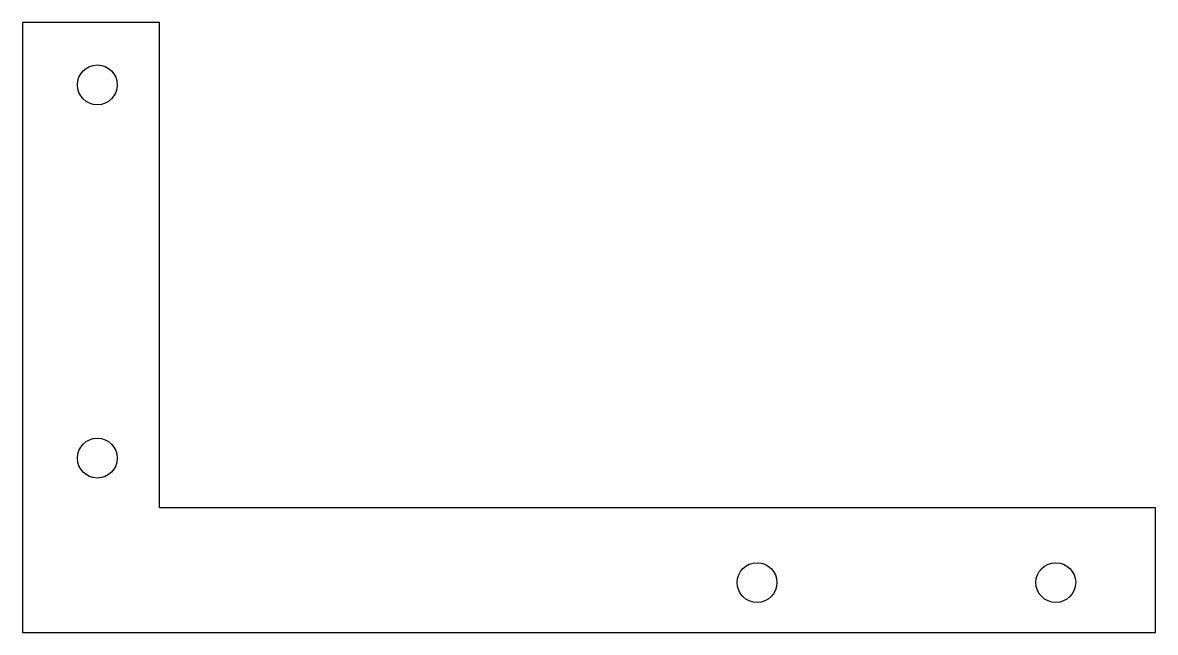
# Model space of a CAD drawing. Header units: millimetres. Extents: x -37 to 54, y 16 to 65.
import ezdxf

# ---------------------------------------------------------------- set-up
doc = ezdxf.new("R2010")
doc.units = ezdxf.units.MM

msp = doc.modelspace()

# ---------------------------------------------------------------- linework, layer by layer
for p, q in [((-37, 65), (-37, 16)), ((-26, 65), (-37, 65)), ((-26, 26), (-26, 65)), ((54, 26), (-26, 26)), ((54, 16), (54, 26)), ((-37, 16), (54, 16))]:
    msp.add_line(p, q)
for centre in [(-31, 60), (-31, 30), (22, 20), (46, 20)]:
    msp.add_circle(centre, 1.6)

doc.saveas('drawing.dxf')
